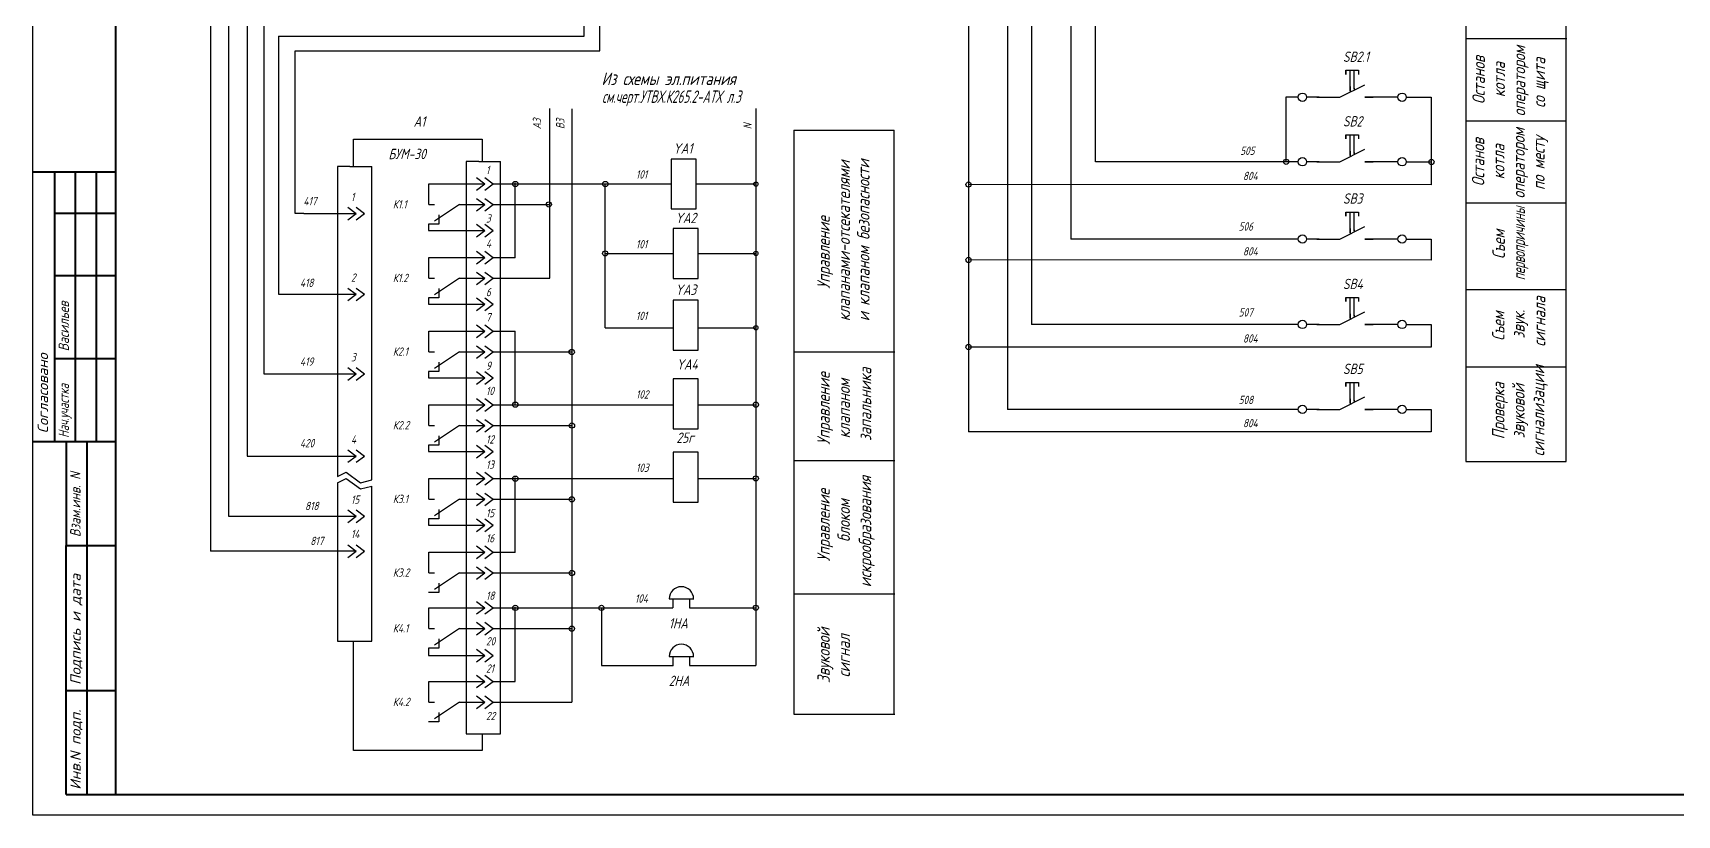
# Model space of a CAD drawing. Header units: millimetres. Extents: x -84 to 510, y 20 to 440.
# Drawn here: x -84.1 to 311.8, y 19.6 to 208.1 of the extents above; entities that cross this region are included whole.
import ezdxf

# ---------------------------------------------------------------- set-up
doc = ezdxf.new("R2010")
doc.units = ezdxf.units.MM
doc.layers.add('MAIN', color=7, linetype='Continuous', lineweight=50)
doc.styles.add('ROMANC', font='ROMANC.shx', dxfattribs={"height": 2.5})
doc.styles.get("Standard").update_dxf_attribs({"font": '', "oblique": 15})
doc.styles.get('Standard').set_extended_font_data('GOST type A')

msp = doc.modelspace()

# ---------------------------------------------------------------- linework, layer by layer
at = {"linetype": 'Continuous'}
for p, q in [((-84.1, 19.62), (-84.1, 439.62)), ((260.94, 247.31), (260.93, 104.82)), ((285.09, 104.82), (285.1, 247.31)), ((260.94, 206.75), (285.23, 206.75)), ((40.25, 189.88), (40.25, 148.98)), ((45.68, 189.81), (45.68, 113.48)), ((89.98, 189.88), (89.98, 55.7)), ((260.95, 186.95), (285.11, 186.95)), ((99.15, 184.64), (99.15, 114.89)), ((99.15, 184.64), (123.31, 184.64)), ((123.31, 114.89), (123.31, 184.64)), ((-7.76, 175.9), (-10.76, 175.9)), ((23.24, 177.15), (20.24, 177.15)), ((69.57, 177.7), (69.57, 165.7)), ((75.57, 177.7), (69.57, 177.7)), ((75.57, 165.7), (75.57, 177.7)), ((22.74, 173.24), (24.74, 171.74)), ((22.74, 170.24), (24.74, 171.74)), ((24.74, 173.24), (26.74, 171.74)), ((24.74, 170.24), (26.74, 171.74)), ((11.21, 166.73), (12.62, 166.73)), ((18.62, 166.73), (12.62, 162.73)), ((18.62, 166.73), (24.73, 166.73)), ((22.74, 168.24), (24.74, 166.74)), ((22.74, 165.24), (24.74, 166.74)), ((24.74, 168.24), (26.74, 166.74)), ((24.74, 165.24), (26.74, 166.74)), ((26.73, 166.73), (40.11, 166.73)), ((260.82, 167.15), (284.99, 167.15)), ((-8.26, 166.09), (-6.26, 164.59)), ((-8.26, 163.09), (-6.26, 164.59)), ((-6.26, 166.09), (-4.26, 164.59)), ((-6.26, 163.09), (-4.26, 164.59)), ((69.57, 165.7), (75.57, 165.7)), ((22.74, 161.99), (24.74, 160.49)), ((22.74, 158.99), (24.74, 160.49)), ((24.74, 161.99), (26.74, 160.49)), ((24.74, 158.99), (26.74, 160.49)), ((70.08, 160.94), (70.08, 148.94)), ((76.08, 160.94), (70.08, 160.94)), ((76.08, 148.94), (76.08, 160.94)), ((-10.76, 157.33), (-10.76, 148.65)), ((-10.76, 156.65), (-10.76, 155.06)), ((20.24, 157.33), (20.24, 148.65)), ((20.24, 156.65), (20.24, 155.06)), ((22.74, 155.49), (24.74, 153.99)), ((24.74, 155.49), (26.74, 153.99)), ((53.73, 154.94), (70.08, 154.94)), ((76.08, 154.94), (89.95, 154.94)), ((22.74, 152.49), (24.74, 153.99)), ((22.74, 150.49), (24.74, 148.99)), ((24.74, 152.49), (26.74, 153.99)), ((24.74, 150.49), (26.74, 148.99)), ((252.59, 153.35), (141.18, 153.4)), ((-8.26, 146.62), (-6.26, 145.12)), ((-6.26, 146.62), (-4.26, 145.12)), ((11.21, 148.98), (12.62, 148.98)), ((18.62, 148.98), (12.62, 144.98)), ((18.62, 148.98), (24.73, 148.98)), ((22.74, 147.49), (24.74, 148.99)), ((24.74, 147.49), (26.74, 148.99)), ((26.73, 148.98), (40.34, 148.98)), ((70.08, 148.94), (76.08, 148.94)), ((-8.26, 143.62), (-6.26, 145.12)), ((-6.26, 143.62), (-4.26, 145.12)), ((22.74, 144.24), (24.74, 142.74)), ((22.74, 141.24), (24.74, 142.74)), ((24.74, 144.24), (26.74, 142.74)), ((24.74, 141.24), (26.74, 142.74)), ((70.08, 143.67), (70.08, 131.67)), ((76.08, 143.67), (70.08, 143.67)), ((76.08, 131.67), (76.08, 143.67)), ((260.94, 146.28), (285.1, 146.28)), ((20.24, 138.9), (20.24, 137.31)), ((22.74, 137.74), (24.74, 136.24)), ((22.74, 134.74), (24.74, 136.24)), ((24.74, 137.74), (26.74, 136.24)), ((24.74, 134.74), (26.74, 136.24)), ((11.21, 131.23), (12.62, 131.23)), ((18.62, 131.23), (12.62, 127.23)), ((18.62, 131.23), (24.73, 131.23)), ((22.74, 132.74), (24.74, 131.24)), ((22.74, 129.74), (24.74, 131.24)), ((24.74, 132.74), (26.74, 131.24)), ((24.74, 129.74), (26.74, 131.24)), ((26.73, 131.23), (45.68, 131.23)), ((70.08, 131.67), (76.08, 131.67)), ((99.14, 131.23), (123.43, 131.23)), ((252.59, 132.37), (141.18, 132.41)), ((-8.26, 127.45), (-6.26, 125.95)), ((-6.26, 127.45), (-4.26, 125.95)), ((260.94, 127.61), (285.1, 127.61)), ((-28.5, 125.95), (-6.28, 125.95)), ((-8.26, 124.45), (-6.26, 125.95)), ((-6.26, 124.45), (-4.26, 125.95)), ((22.74, 126.49), (24.74, 124.99)), ((22.74, 123.49), (24.74, 124.99)), ((24.74, 126.49), (26.74, 124.99)), ((24.74, 123.49), (26.74, 124.99)), ((76.1, 124.74), (70.1, 124.74)), ((70.1, 124.74), (70.1, 112.74)), ((76.1, 112.74), (76.1, 124.74)), ((20.24, 121.83), (20.24, 113.15)), ((20.24, 121.15), (20.24, 119.56)), ((22.74, 119.99), (24.74, 118.49)), ((24.74, 119.99), (26.74, 118.49)), ((22.74, 116.99), (24.74, 118.49)), ((22.74, 114.99), (24.74, 113.49)), ((24.74, 116.99), (26.74, 118.49)), ((24.74, 114.99), (26.74, 113.49)), ((99.14, 115.01), (99.14, 43.97)), ((123.3, 43.97), (123.3, 115.01)), ((11.21, 113.48), (12.62, 113.48)), ((18.62, 113.48), (12.62, 109.48)), ((18.62, 113.48), (24.73, 113.48)), ((22.74, 111.99), (24.74, 113.49)), ((24.74, 111.99), (26.74, 113.49)), ((26.73, 113.48), (45.68, 113.48)), ((45.68, 113.48), (45.68, 46.84)), ((70.1, 112.74), (76.1, 112.74)), ((252.59, 112.02), (141.18, 112.02)), ((-8.26, 107.65), (-6.26, 106.15)), ((-6.26, 107.65), (-4.26, 106.15)), ((22.74, 108.74), (24.74, 107.24)), ((22.74, 105.74), (24.74, 107.24)), ((24.74, 108.74), (26.74, 107.24)), ((24.74, 105.74), (26.74, 107.24)), ((-8.26, 104.65), (-6.26, 106.15)), ((-6.26, 104.65), (-4.26, 106.15)), ((99.14, 105.08), (123.43, 105.08)), ((260.93, 104.82), (285.1, 104.82)), ((22.74, 102.24), (24.74, 100.74)), ((22.74, 99.24), (24.74, 100.74)), ((24.74, 102.24), (26.74, 100.74)), ((24.74, 99.24), (26.74, 100.74)), ((11.21, 95.73), (12.62, 95.73)), ((18.62, 95.73), (12.62, 91.73)), ((18.62, 95.73), (24.73, 95.73)), ((22.74, 97.24), (24.74, 95.74)), ((22.74, 94.24), (24.74, 95.74)), ((24.74, 97.24), (26.74, 95.74)), ((24.74, 94.24), (26.74, 95.74)), ((26.73, 95.73), (45.68, 95.73)), ((-8.26, 93.16), (-6.26, 91.66)), ((-8.26, 90.16), (-6.26, 91.66)), ((-6.26, 93.16), (-4.26, 91.66)), ((-6.26, 90.16), (-4.26, 91.66)), ((22.74, 90.99), (24.74, 89.49)), ((22.74, 87.99), (24.74, 89.49)), ((24.74, 90.99), (26.74, 89.49)), ((24.74, 87.99), (26.74, 89.49)), ((-6.3, 83.25), (-41.32, 83.25)), ((-8.26, 84.72), (-6.26, 83.22)), ((-8.26, 81.72), (-6.26, 83.22)), ((-6.26, 84.72), (-4.26, 83.22)), ((-6.26, 81.72), (-4.26, 83.22)), ((20.24, 86.33), (20.24, 77.65)), ((20.24, 85.65), (20.24, 84.06)), ((22.74, 84.49), (24.74, 82.99)), ((24.74, 84.49), (26.74, 82.99)), ((22.74, 81.49), (24.74, 82.99)), ((22.74, 79.49), (24.74, 77.99)), ((24.74, 81.49), (26.74, 82.99)), ((24.74, 79.49), (26.74, 77.99)), ((11.21, 77.98), (12.62, 77.98)), ((18.62, 77.98), (12.62, 73.98)), ((18.62, 77.98), (24.73, 77.98)), ((22.74, 76.49), (24.74, 77.99)), ((24.74, 76.49), (26.74, 77.99)), ((26.73, 77.98), (45.65, 77.98)), ((69.1, 71.72), (75, 71.72)), ((70, 71.72), (70, 69.59)), ((74, 71.72), (74, 69.58)), ((99.14, 72.96), (123.43, 72.96)), ((22.74, 71.1), (24.74, 69.6)), ((22.74, 68.1), (24.74, 69.6)), ((24.74, 71.1), (26.74, 69.6)), ((24.74, 68.1), (26.74, 69.6)), ((74, 69.57), (89.98, 69.57)), ((11.21, 64.59), (12.62, 64.59)), ((18.62, 64.59), (12.62, 60.59)), ((18.62, 64.59), (24.73, 64.59)), ((20.24, 65.76), (20.24, 64.16)), ((22.74, 66.1), (24.74, 64.6)), ((22.74, 63.1), (24.74, 64.6)), ((24.74, 66.1), (26.74, 64.6)), ((24.74, 63.1), (26.74, 64.6)), ((26.73, 64.59), (45.68, 64.59)), ((22.74, 59.6), (24.74, 58.1)), ((24.74, 59.6), (26.74, 58.1)), ((22.74, 56.6), (24.74, 58.1)), ((24.74, 56.6), (26.74, 58.1)), ((69.1, 57.84), (75, 57.84)), ((70, 57.84), (70, 55.59)), ((74, 57.84), (74, 55.7)), ((74, 55.7), (89.98, 55.7)), ((22.74, 53.35), (24.74, 51.85)), ((22.74, 50.35), (24.74, 51.85)), ((24.74, 53.35), (26.74, 51.85)), ((24.74, 50.35), (26.74, 51.85)), ((20.24, 50.83), (20.24, 39.2)), ((20.24, 48.01), (20.24, 46.41)), ((22.74, 48.35), (24.74, 46.85)), ((24.74, 48.35), (26.74, 46.85)), ((11.21, 46.84), (12.62, 46.84)), ((18.62, 46.84), (12.62, 42.84)), ((18.62, 46.84), (24.73, 46.84)), ((22.74, 45.35), (24.74, 46.85)), ((24.74, 45.35), (26.74, 46.85)), ((26.73, 46.84), (45.68, 46.84)), ((99.14, 43.97), (123.43, 43.97)), ((509.94, 19.62), (-84.1, 19.62))]:
    msp.add_line(p, q, dxfattribs=at)
at = {"linetype": 'Continuous', "lineweight": 40}
msp.add_line((-64.1, 24.62), (-64.1, 434.62), dxfattribs=at)
for p, q in [((52.43, 203.78), (52.43, 265.14)), ((48.67, 207.33), (48.67, 261.17)), ((171.79, 177.05), (171.79, 260.34)), ((165.79, 255.38), (165.79, 158.44)), ((156.34, 250.41), (156.34, 137.86)), ((150.59, 245.21), (150.59, 117.4)), ((141.18, 240.02), (141.18, 112.02)), ((-41.32, 223.98), (-41.32, 83.25)), ((-37.02, 220.43), (-37.02, 91.65)), ((-32.51, 215.25), (-32.51, 106.15)), ((-28.5, 211.69), (-28.5, 125.95)), ((-24.97, 207.33), (-24.97, 145.12)), ((-24.97, 207.33), (48.67, 207.33)), ((-20.92, 187.66), (-20.92, 203.78)), ((-20.92, 203.78), (52.43, 203.78)), ((220.63, 192.59), (217.61, 192.59)), ((217.61, 192.59), (217.61, 177.09)), ((246.57, 192.62), (252.59, 192.62)), ((252.59, 192.62), (252.59, 177.05)), ((-20.92, 164.59), (-20.92, 187.66)), ((198.75, 177.05), (171.79, 177.05)), ((246.59, 177.05), (252.59, 177.05)), ((252.59, 177.05), (252.59, 171.53)), ((11.21, 171.73), (24.73, 171.73)), ((11.21, 166.73), (11.21, 171.73)), ((26.73, 171.73), (69.57, 171.73)), ((32.06, 153.94), (32.06, 171.94)), ((53.73, 137.04), (53.73, 171.7)), ((75.57, 171.7), (89.95, 171.7)), ((252.59, 171.53), (141.18, 171.57)), ((-18.83, 164.59), (-20.92, 164.59)), ((-18.83, 164.59), (-6.34, 164.59)), ((13.62, 164.23), (13.62, 161.98)), ((11.17, 161.98), (11.17, 160.48)), ((13.62, 161.98), (11.17, 161.98)), ((11.17, 160.48), (24.73, 160.48)), ((24.59, 160.48), (24.59, 160.48)), ((246.59, 158.43), (252.59, 158.43)), ((252.59, 158.43), (252.59, 153.35)), ((11.21, 148.98), (11.21, 153.98)), ((11.21, 153.98), (24.73, 153.98)), ((26.73, 153.98), (32.06, 153.98)), ((13.62, 146.48), (13.62, 144.23)), ((-24.97, 145.12), (-6.3, 145.12)), ((13.62, 144.23), (11.17, 144.23)), ((11.17, 144.23), (11.17, 142.73)), ((11.17, 142.73), (24.73, 142.73)), ((24.59, 142.73), (24.59, 142.73)), ((11.21, 131.23), (11.21, 136.23)), ((11.21, 136.23), (24.73, 136.23)), ((26.74, 136.24), (32.06, 136.24)), ((32.06, 118.44), (32.06, 136.24)), ((53.73, 137.04), (70.08, 137.04)), ((76.08, 137.04), (89.95, 137.04)), ((246.59, 137.85), (252.59, 137.85)), ((252.59, 137.85), (252.59, 132.37)), ((13.62, 128.73), (13.62, 126.48)), ((13.62, 126.48), (11.17, 126.48)), ((11.17, 126.48), (11.17, 124.98)), ((11.17, 124.98), (24.73, 124.98)), ((24.59, 124.98), (24.59, 124.98)), ((11.21, 118.48), (24.73, 118.48)), ((11.21, 113.48), (11.21, 118.48)), ((26.72, 118.52), (70.1, 118.52)), ((26.73, 118.48), (32.06, 118.48)), ((76.1, 118.52), (89.98, 118.52)), ((246.59, 117.4), (252.59, 117.4)), ((252.59, 117.4), (252.59, 112.02)), ((13.62, 110.98), (13.62, 108.73)), ((11.17, 108.73), (11.17, 107.23)), ((13.62, 108.73), (11.17, 108.73)), ((11.17, 107.23), (24.73, 107.23)), ((24.59, 107.23), (24.59, 107.23)), ((-32.51, 106.15), (-6.27, 106.15)), ((-10.76, 101.2), (-8.68, 102.23)), ((-10.76, 99.7), (-8.68, 100.73)), ((-8.68, 102.23), (-5.18, 99.73)), ((-8.68, 100.73), (-5.18, 98.23)), ((-5.18, 99.73), (-2.51, 100.4)), ((11.21, 95.73), (11.21, 100.73)), ((11.21, 100.73), (24.73, 100.73)), ((26.73, 100.73), (70.1, 100.73)), ((32.06, 82.94), (32.06, 100.94)), ((76.1, 100.73), (89.98, 100.73)), ((-5.18, 98.23), (-2.51, 98.9)), ((-37.02, 91.65), (-6.28, 91.65)), ((13.62, 93.23), (13.62, 90.98)), ((13.62, 90.98), (11.17, 90.98)), ((11.17, 90.98), (11.17, 89.48)), ((11.17, 89.48), (24.73, 89.48)), ((24.59, 89.48), (24.59, 89.48)), ((11.21, 82.98), (24.73, 82.98)), ((11.21, 77.98), (11.21, 82.98)), ((26.73, 82.98), (32.06, 82.98)), ((13.62, 75.48), (13.62, 73.23)), ((13.62, 73.23), (11.17, 73.23)), ((11.21, 69.59), (24.73, 69.59)), ((11.21, 64.59), (11.21, 69.59)), ((24.59, 69.59), (24.59, 69.59)), ((26.73, 69.59), (70, 69.59)), ((32.06, 51.82), (32.06, 69.82)), ((52.81, 69.59), (52.81, 55.71)), ((11.17, 59.84), (11.17, 58.05)), ((13.62, 59.84), (11.17, 59.84)), ((13.62, 62.09), (13.62, 59.84)), ((11.17, 58.05), (24.73, 58.05)), ((52.81, 55.71), (70.1, 55.71)), ((11.21, 46.84), (11.21, 51.84)), ((11.21, 51.84), (24.73, 51.84)), ((24.59, 51.84), (24.59, 51.84)), ((26.73, 51.86), (32.06, 51.86)), ((13.62, 44.34), (13.62, 42.09)), ((13.62, 42.09), (11.17, 42.09))]:
    msp.add_line(p, q)
at = {"color": 7, "linetype": 'Continuous'}
for p, q in [((232.06, 198.11), (232.06, 199.11)), ((232.06, 199.11), (232.06, 198.61)), ((232.06, 199.11), (232.06, 198.61)), ((232.06, 199.11), (235.06, 199.11)), ((232.06, 198.61), (232.06, 198.11)), ((233.06, 194.11), (233.06, 199.11)), ((234.06, 194.61), (234.06, 199.11)), ((235.06, 199.11), (235.06, 198.11)), ((235.06, 199.11), (235.06, 198.61)), ((230.57, 192.61), (236.57, 195.61)), ((233.05, 195.15), (233.05, 193.85)), ((234.05, 194.82), (234.05, 194.34)), ((225.57, 192.61), (222.57, 192.61)), ((225.07, 192.61), (228.07, 192.61)), ((226.57, 192.61), (230.57, 192.61)), ((236.57, 192.61), (238.57, 192.61)), ((236.57, 192.61), (238.57, 192.61)), ((244.57, 192.61), (236.57, 192.61)), ((232.06, 182.55), (232.06, 183.55)), ((232.06, 183.55), (232.06, 183.05)), ((232.06, 183.55), (232.06, 183.05)), ((232.06, 183.55), (235.06, 183.55)), ((232.06, 183.05), (232.06, 182.55)), ((233.06, 178.55), (233.06, 183.55)), ((234.06, 179.05), (234.06, 183.55)), ((235.06, 183.55), (235.06, 182.55)), ((235.06, 183.55), (235.06, 183.05)), ((230.57, 177.05), (236.57, 180.05)), ((233.05, 179.59), (233.05, 178.29)), ((234.05, 179.26), (234.05, 178.78)), ((220.57, 177.05), (198.75, 177.05)), ((225.57, 177.05), (222.57, 177.05)), ((225.07, 177.05), (228.07, 177.05)), ((226.57, 177.05), (230.57, 177.05)), ((236.57, 177.05), (238.57, 177.05)), ((236.57, 177.05), (238.57, 177.05)), ((244.57, 177.05), (236.57, 177.05)), ((232.06, 164.94), (235.06, 164.94)), ((232.06, 164.94), (232.06, 164.44)), ((232.06, 164.94), (232.06, 164.44)), ((232.06, 163.94), (232.06, 164.94)), ((232.06, 164.44), (232.06, 163.94)), ((233.06, 159.94), (233.06, 164.94)), ((234.06, 160.44), (234.06, 164.94)), ((235.06, 164.94), (235.06, 164.44)), ((235.06, 164.94), (235.06, 163.94)), ((220.57, 158.44), (165.79, 158.44)), ((225.57, 158.44), (222.57, 158.44)), ((225.07, 158.44), (228.07, 158.44)), ((226.57, 158.44), (230.57, 158.44)), ((230.57, 158.44), (236.57, 161.44)), ((233.05, 160.97), (233.05, 159.67)), ((234.05, 160.64), (234.05, 160.17)), ((244.57, 158.44), (236.57, 158.44)), ((236.57, 158.44), (238.57, 158.44)), ((236.57, 158.44), (238.57, 158.44)), ((232.06, 143.36), (232.06, 144.36)), ((232.06, 144.36), (232.06, 143.86)), ((232.06, 144.36), (232.06, 143.86)), ((232.06, 144.36), (235.06, 144.36)), ((232.06, 143.86), (232.06, 143.36)), ((233.06, 139.36), (233.06, 144.36)), ((234.06, 139.86), (234.06, 144.36)), ((235.06, 144.36), (235.06, 143.36)), ((235.06, 144.36), (235.06, 143.86)), ((230.57, 137.86), (236.57, 140.86)), ((233.05, 140.39), (233.05, 139.09)), ((234.05, 140.06), (234.05, 139.59)), ((220.57, 137.86), (156.34, 137.86)), ((225.57, 137.86), (222.57, 137.86)), ((225.07, 137.86), (228.07, 137.86)), ((226.57, 137.86), (230.57, 137.86)), ((236.57, 137.86), (238.57, 137.86)), ((236.57, 137.86), (238.57, 137.86)), ((244.57, 137.86), (236.57, 137.86)), ((232.06, 122.9), (232.06, 123.9)), ((232.06, 123.9), (232.06, 123.4)), ((232.06, 123.9), (232.06, 123.4)), ((232.06, 123.9), (235.06, 123.9)), ((232.06, 123.4), (232.06, 122.9)), ((233.06, 118.9), (233.06, 123.9)), ((234.06, 119.4), (234.06, 123.9)), ((235.06, 123.9), (235.06, 122.9)), ((235.06, 123.9), (235.06, 123.4)), ((230.57, 117.4), (236.57, 120.4)), ((233.05, 119.94), (233.05, 118.64)), ((234.05, 119.61), (234.05, 119.13)), ((220.57, 117.4), (150.59, 117.4)), ((225.57, 117.4), (222.57, 117.4)), ((225.07, 117.4), (228.07, 117.4)), ((226.57, 117.4), (230.57, 117.4)), ((236.57, 117.4), (238.57, 117.4)), ((236.57, 117.4), (238.57, 117.4)), ((244.57, 117.4), (236.57, 117.4))]:
    msp.add_line(p, q, dxfattribs=at)
at = {"linetype": 'Continuous', "lineweight": 30}
for p, q in [((-6.93, 175.9), (-6.93, 182.53)), ((-6.93, 182.53), (24.07, 182.53)), ((24.07, 182.53), (24.07, 177.15)), ((-10.76, 175.9), (-10.76, 155.06)), ((-7.76, 175.9), (-2.51, 175.9)), ((-2.51, 156.99), (-2.51, 175.9)), ((20.24, 177.15), (20.24, 155.06)), ((23.24, 177.15), (28.49, 177.15)), ((28.49, 156.99), (28.49, 177.15)), ((-2.51, 100.4), (-2.51, 158.52)), ((28.49, 95.15), (28.49, 158.52)), ((-10.76, 157.33), (-10.76, 101.2)), ((20.24, 157.33), (20.24, 95.7)), ((-10.76, 99.7), (-10.76, 61.56)), ((20.24, 99.7), (20.24, 41.81)), ((-2.51, 61.56), (-2.51, 98.9)), ((28.49, 39.2), (28.49, 98.9)), ((-10.76, 61.56), (-2.51, 61.56)), ((-6.93, 35.16), (-6.93, 61.56)), ((20.24, 39.2), (28.49, 39.2)), ((24.07, 39.2), (24.07, 35.16)), ((24.07, 35.16), (-6.93, 35.16))]:
    msp.add_line(p, q, dxfattribs=at)
at = {"linetype": 'Continuous', "lineweight": -3}
for p, q in [((70.1, 107.07), (70.1, 95.07)), ((76.1, 107.07), (70.1, 107.07)), ((76.1, 95.07), (76.1, 107.07)), ((70.1, 95.07), (76.1, 95.07))]:
    msp.add_line(p, q, dxfattribs=at)
at = {"color": 7, "linetype": 'Continuous'}
for centre in [(221.57, 192.61), (245.57, 192.61), (221.57, 177.05), (245.57, 177.05), (221.57, 158.44), (245.57, 158.44), (221.57, 137.86), (245.57, 137.86), (221.57, 117.4), (245.57, 117.4)]:
    msp.add_circle(centre, 1, dxfattribs=at)
for centre in [(217.66, 177.06), (252.64, 177.01), (32.06, 171.7), (53.73, 171.7), (141.18, 171.57), (40.11, 166.77), (53.7, 154.96), (141.18, 153.4), (45.64, 131.2), (141.18, 132.41), (32.06, 118.52), (89.97, 118.51), (45.69, 113.49), (32.06, 100.7), (89.96, 100.75), (45.68, 95.71), (45.69, 77.98), (32.06, 69.57), (52.79, 69.57), (89.96, 69.58), (45.68, 64.56)]:
    msp.add_circle(centre, 0.629)
at = {"linetype": 'Continuous'}
for centre in [(89.98, 171.67), (89.98, 154.96), (89.98, 137.05)]:
    msp.add_circle(centre, 0.509, dxfattribs=at)
for centre in [(72.04, 71.72), (72.04, 57.84)]:
    msp.add_arc(centre, 2.94, 0.0058, 179.9942)
at = {"layer": 'MAIN', "color": 7, "linetype": 'Continuous', "lineweight": 40}
for p, q in [((-84.1, 174.64), (-64.1, 174.64)), ((-78.9, 174.64), (-78.9, 109.64)), ((-73.9, 174.64), (-73.9, 109.64)), ((-68.9, 174.64), (-68.9, 109.64)), ((-78.9, 164.64), (-64.1, 164.64)), ((-78.9, 149.64), (-64.1, 149.64)), ((-78.9, 129.64), (-64.1, 129.64)), ((-84.1, 109.64), (-64.1, 109.64)), ((-76.1, 109.62), (-76.1, 84.62)), ((-71.1, 109.62), (-71.1, 24.62)), ((-76.1, 24.62), (-76.1, 84.62)), ((-76.1, 84.62), (-64.1, 84.62)), ((-76.1, 49.62), (-64.1, 49.62)), ((-76.1, 24.62), (504.94, 24.62))]:
    msp.add_line(p, q, dxfattribs=at)

# ---------------------------------------------------------------- texts
at = {"color": 7, "linetype": 'Continuous', "oblique": 15}
for s, height, p in [('SВ2.1', 2.5, (231.32, 201.11)), ('SВ2', 2.5, (231.32, 185.55)), ('804', 2, (207.26, 172.64)), ('SВ3', 2.5, (231.32, 166.94)), ('804', 2, (207.26, 154.47)), ('SВ4', 2.5, (231.32, 146.36)), ('804', 2, (207.26, 133.48)), ('SВ5', 2.5, (231.32, 125.9)), ('804', 2, (207.26, 113.09))]:
    msp.add_text(s, height=height, dxfattribs=at).set_placement(p)
at = {"linetype": 'Continuous', "oblique": 15}
for s, height, p in [('Останов', 3, (265.5, 190.94)), ('оператором', 3, (275.23, 188)), ('со щита', 3, (280.03, 190.04)), ('котла', 3, (270.35, 192.62)), ('А3', 2, (38.28, 184.88)), ('В3', 2, (43.88, 184.94)), ('N', 2, (88.98, 184.88)), ('Останов', 3, (265.38, 171.14)), ('оператором', 3, (275.11, 168.2)), ('по месту', 3, (279.91, 170.25)), ('котла', 3, (270.23, 172.83)), ('клапанами-отсекателями ', 3, (112.63, 138.65)), ('и клапаном безопасности', 3, (117.35, 138.63)), ('Управление ', 3, (107.78, 146.44)), ('Съем', 3, (270.32, 153.62)), (' сигнала', 3, (280.08, 130.97)), ('Съем', 3, (270.23, 133.91)), ('звук. ', 3, (275.08, 134.47)), ('запальника', 3, (117.76, 109.77)), ('сигнализации', 3, (279.83, 106.08)), ('Управление ', 3, (107.78, 108.85)), ('клапаном', 3, (112.63, 110.41)), ('Проверка', 3, (270.23, 110.18)), ('звуковой', 3, (275.08, 110.4)), ('искрообразования', 3, (117.76, 74.53)), ('Управление ', 3, (107.78, 80.74)), ('блоком', 3, (112.63, 85.42)), ('Звуковой', 3, (107.78, 51.4)), ('сигнал', 3, (112.63, 52.82))]:
    msp.add_text(s, height=height, rotation=90, dxfattribs=at).set_placement(p)
for s, height, p in [('Из схемы эл.питания', 3, (52.82, 195.54)), ('А1', 2.5, (7.57, 185.53)), ('БУМ-30', 2.5, (1.49, 177.68)), ('YA1', 2.5, (70.07, 179.01)), ('505', 2, (206.59, 178.7)), ('1', 2, (24.99, 174.09)), ('101', 2, (61.08, 173)), ('417', 2, (-18.96, 166.56)), ('1', 2, (-7.51, 167.59)), ('К1.1', 2, (2.57, 165.82)), ('3', 2, (24.99, 162.4)), ('YA2', 2.5, (70.58, 162.26)), ('506', 2, (206.22, 160.46)), ('4', 2, (24.99, 156.34)), ('101', 2, (61.08, 156.19)), ('418', 2, (-19.79, 146.89)), ('2', 2, (-7.51, 148.15)), ('К1.2', 2, (2.57, 148.07)), ('6', 2, (24.99, 144.65)), ('YA3', 2.5, (70.58, 144.98)), ('7', 2, (24.99, 138.59)), ('101', 2, (61.08, 138.92)), ('507', 2, (206.22, 139.76)), ('3', 2, (-7.51, 128.97)), ('К2.1', 2, (2.57, 130.32)), ('419', 2, (-19.79, 127.9)), ('9', 2, (24.99, 126.9)), ('YA4', 2.5, (70.85, 126.99)), ('10', 2, (24.99, 120.84)), ('102', 2, (61.1, 119.99)), ('508', 2, (206.22, 118.68)), ('4', 2, (-7.51, 109.15)), ('К2.2', 2, (2.57, 112.57)), ('12', 2, (24.99, 109.15)), ('25г', 2.5, (70.85, 109.32)), ('420', 2, (-19.79, 108.24)), ('13', 2, (24.99, 103.09)), ('103', 2, (61.1, 102.32)), ('15', 2, (-7.51, 94.66)), ('К3.1', 2, (2.57, 94.82)), ('15', 2, (24.99, 91.4)), ('14', 2, (-7.51, 86.39)), ('16', 2, (24.99, 85.34)), ('К3.2', 2, (2.57, 77.07)), ('18', 2, (24.99, 71.51)), ('104', 2, (60.85, 70.82)), ('К4.1', 2, (2.57, 63.67)), ('1HA', 2.5, (69, 64.59)), ('20', 2, (24.99, 60.51)), ('21', 2, (24.99, 53.95)), ('2HA', 2.5, (69, 50.72)), ('К4.2', 2, (2.57, 45.92)), ('22', 2, (24.99, 42.51))]:
    msp.add_text(s, height=height, dxfattribs=at).set_placement(p)
at = {"linetype": 'Continuous', "oblique": 15, "width": 0.8}
msp.add_text('см.черт.УТВХ.К265.2-АТХ л.3', height=3, dxfattribs=at).set_placement((52.95, 191.24))
msp.add_text('первопричины', height=3, rotation=90, dxfattribs=at).set_placement((275.17, 148.52))
at = {"layer": 'MAIN', "color": 7, "linetype": 'Continuous', "lineweight": -3, "style": 'ROMANC', "oblique": 15}
for s, width, p in [('Васильев', 0.8, (-75.43, 131.37)), ('Нач.участка', 0.7, (-75.43, 110.51)), ('Взам.инв. N', 0.8, (-72.63, 86.62))]:
    msp.add_text(s, height=2.5, rotation=90, dxfattribs=dict(at, width=width)).set_placement(p)
for s, p in [('Согласовано', (-80.43, 111.64)), ('Подпись и дата', (-72.58, 51)), ('Инв.N подп.', (-72.58, 25.75))]:
    msp.add_text(s, height=2.5, rotation=90, dxfattribs=at).set_placement(p)
at = {"layer": 'MAIN', "color": 7, "linetype": 'Continuous', "lineweight": -3, "oblique": 15}
for s, p in [('818', (-18.57, 93.12)), ('817', (-17.31, 84.7))]:
    msp.add_text(s, height=2, dxfattribs=at).set_placement(p)

doc.saveas('drawing.dxf')
